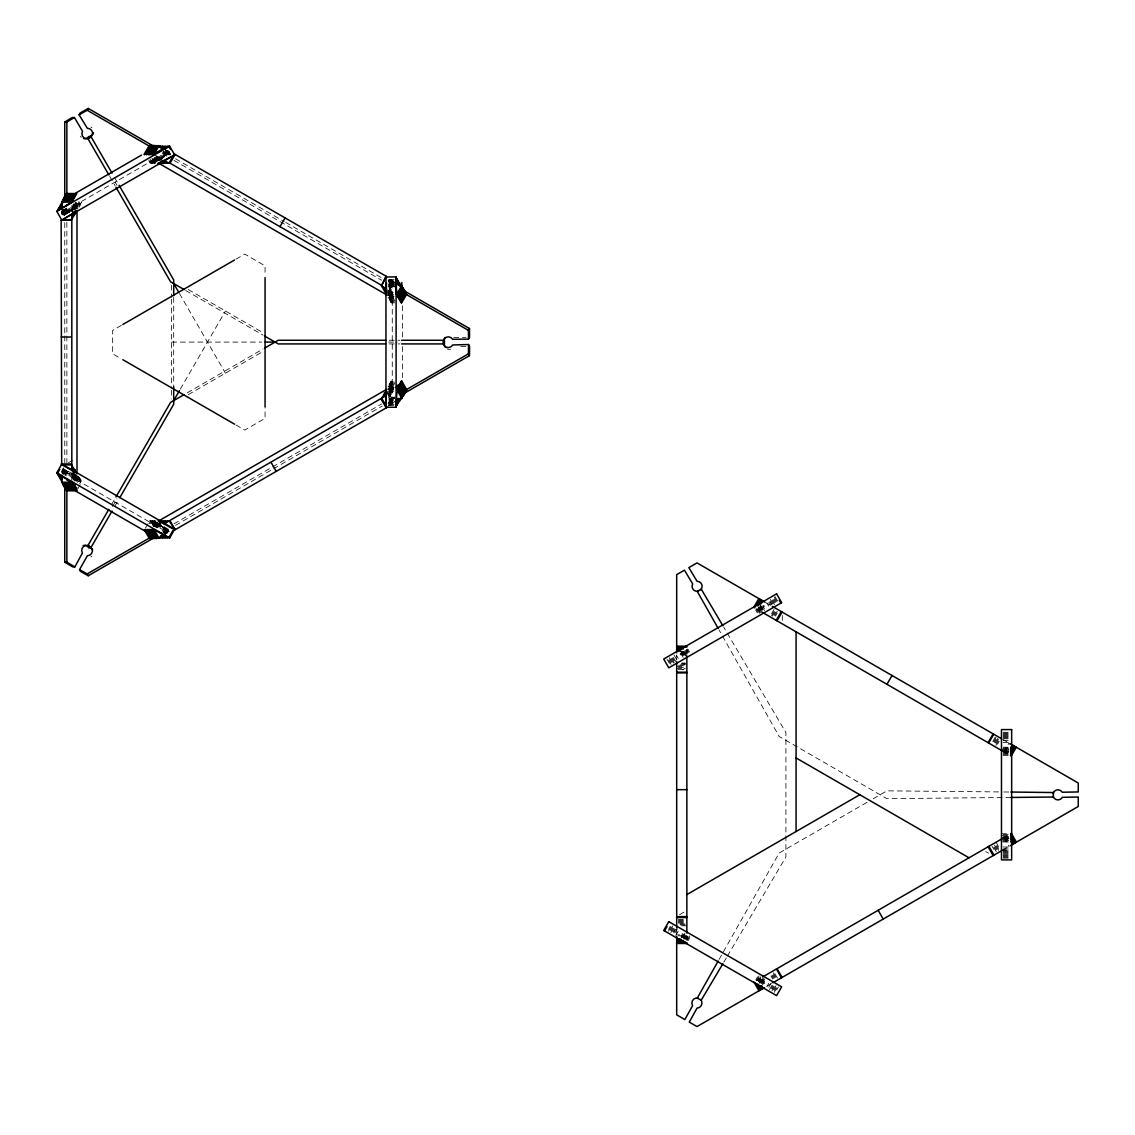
<?xml version="1.0" encoding="UTF-8"?>
<svg xmlns="http://www.w3.org/2000/svg" width="1135" height="1135" viewBox="0 0 1135 1135"><rect width="100%" height="100%" fill="white"/><g stroke="black" fill="none" stroke-linecap="round" stroke-linejoin="round"><path stroke-width="0.75" stroke-dasharray="5 3.75" d="M394.157 299.158L389.078 299.158L389.135 282.416L397.576 282.416M395.207 300.988L390.142 300.988L389.603 300.08L389.135 282.416M390.142 300.988L390.185 284.247L393.575 284.247M394.583 302.832L391.192 302.832L390.667 301.91L390.185 284.247M391.192 302.832L391.249 286.077L394.625 286.077M62.198 472.742L62.212 469.28M62.723 473.806L62.737 468.5M63.248 474.728L63.276 467.648M63.787 473.877L63.801 468.556M64.326 473.025L64.34 469.479L64.851 473.933M65.39 474.856L65.39 471.309L68.781 471.309M65.915 475.778L65.39 471.309M71.775 482.233L71.803 473.565M72.328 477.948L72.328 474.487M72.853 479.126L72.867 473.806M73.378 480.034L73.392 474.728M73.917 479.183L73.931 473.877M74.442 480.105L74.47 473.025M74.981 479.254L74.995 473.933M75.506 480.162L75.534 474.856M76.045 481.084L76.059 475.778M76.57 480.233L76.598 474.912M74.882 211.309L66.454 211.28L66.866 210.344L75.321 210.344M719.065 959.472L779.163 853.038L867.154 802.232M673.977 932.459L675.665 929.522M65.915 208.968L65.39 213.11L65.376 208.273M60.765 207.294L64.993 214.629L80.046 205.378L80.585 204.456L78.882 201.533M64.369 209.861L66.057 212.784L81.635 202.626L67.107 210.954L65.419 208.031M67.107 210.954L68.143 209.18L162.064 154.942L164.149 154.942L149.394 163.525L166.263 154.942L164.575 152.019M77.833 203.364L79.521 206.286L78.996 207.208L76.456 202.81M161.156 158.815L164.561 154.417L160.29 161.737M163.88 157.339L165.568 154.417L166.632 154.417L163.568 152.629M61.375 472.089L63.915 467.691M61.914 472.997L63.603 470.074M62.439 473.919L64.979 469.521L79.776 478.019L77.237 482.403M63.815 473.366L65.504 470.443L64.979 469.521M64.34 474.288L66.043 471.365L80.84 479.85L79.152 482.772M64.879 475.21L66.568 472.273L66.043 471.365M73.747 479.282L76.286 474.898M74.272 480.204L76.811 475.806M74.811 481.126L77.35 476.728M76.187 480.573L78.712 476.175M76.712 481.495L79.251 477.097L79.776 478.019M78.613 481.864L80.301 478.927L65.504 470.443M79.677 483.694L81.365 480.772L66.568 472.273M77.662 489.001L80.202 484.617M111.514 504.664L115.032 498.563M112.578 506.494L116.976 498.861M180.337 389.106L225.439 310.99M114.678 506.494L119.09 498.861M145.408 528.13L147.947 523.746M149.011 523.746L150.7 520.809L166.235 529.222L164.547 532.159M150.061 523.746L151.749 520.809L152.814 520.809L168.349 529.222L164.121 536.543M151.125 523.746L152.814 520.809M152.189 523.746L153.878 520.809L154.928 520.809L160.73 524.171M152.402 525.207L154.928 520.809M153.452 525.207L155.992 520.809M153.665 526.668L156.204 522.27M154.729 526.668L158.105 520.809M155.793 526.668L157.481 523.746M163.483 532.159L165.171 529.222M164.759 533.62L167.299 529.222M166.873 533.62L168.562 530.698M388.539 286.446L390.241 283.523L394.441 285.935M389.078 287.368L390.766 284.431L390.241 283.523M386.822 294.958L391.901 286.176L391.291 285.353L387.049 292.631M394.143 384.722L389.064 384.722L388.539 385.645L393.604 385.645M392.497 401.79L389.106 401.79L389.589 383.814L390.128 382.892L395.193 382.892M393.547 399.96L390.17 399.96L390.653 381.97L391.178 381.062L394.569 381.062M394.611 398.115L391.234 398.115L392.27 396.314L392.27 287.864L391.249 286.077M388.766 397.605L390.454 400.527L394.058 397.86M387.276 391.391L391.49 398.74L388.539 392.128M757.698 609.665L759.386 606.728M758.478 610.119L761.032 605.721M759.272 610.587L761.826 606.189L764.493 610.63M761.23 609.75L764.621 603.891M762.025 610.219L766.267 602.884M771.545 613.751L774.084 609.353M771.488 615.681L774.879 609.807M772.282 616.135L774.822 611.737M773.928 615.127L775.616 612.191M774.723 615.581L777.262 611.183M775.517 616.05L777.205 613.113M668.558 929.338L670.246 926.401M668.501 931.253L671.04 926.855M670.147 930.246L672.686 925.848M670.941 930.714L672.629 927.777M670.884 932.63L673.424 928.231M672.53 931.622L674.218 928.7M673.325 932.09L675.013 929.154M674.885 932.984L677.425 928.586M675.736 935.439L678.276 931.04M680.943 936.489L682.646 933.552M680.901 938.418L683.44 934.02M682.532 937.411L685.072 933.013M683.327 937.865L685.029 934.928L676.687 934.885M684.121 938.319L685.824 935.396M684.916 938.787L686.618 935.85M685.71 939.241L687.413 936.304M686.505 939.695L688.207 936.772M687.299 940.163L689.839 935.765M688.094 940.617L689.796 937.68M755.853 979.732L757.542 976.795M756.648 980.186L759.187 975.788M757.442 980.654L759.131 977.717M758.237 981.108L761.613 975.249M759.031 981.562L760.72 978.64M758.975 983.492L761.514 979.094M760.62 982.484L763.997 976.625M761.415 982.938L764.791 977.079M762.209 983.407L764.749 979.008M762.153 985.322L764.692 980.924M767.118 986.244L768.806 983.307M768.806 987.223L771.346 982.811M769.502 989.578L772.041 985.166M771.147 988.557L772.836 985.634M771.942 989.025L773.63 986.088M771.885 990.94L774.425 986.542M773.531 989.933L776.07 985.535M774.325 990.401L776.014 987.464M774.269 992.316L776.808 987.918M776.751 989.848L778.454 986.911M992.77 741.481L995.31 737.083M993.565 741.935L996.941 736.076M994.359 742.389L996.048 739.467M995.154 742.857L998.53 736.984M995.948 743.311L998.488 738.913M995.892 745.241L998.431 740.843M1003.766 751.739L1008.845 742.943M1004.56 752.193L1009.639 743.397M1005.667 752.831L1009.043 746.972M1006.461 753.285L1010.689 745.965M1007.256 753.753L1008.944 750.817M997.509 744.205L999.211 741.283M723.775 962.196L726.485 957.628M727.379 956.096L785.917 856.925L785.917 732.557L723.775 627.286M389.05 290.134L391.901 286.176M149.82 160.588L151.508 163.525L166.263 154.942M151.508 163.525L167.327 154.942L165.639 152.019M162.489 158.375L153.636 163.525L151.097 159.127M152.728 524.909L155.509 523.278M153.722 524.909L156.516 523.278M153.395 525.718L157.581 523.278M153.055 526.526L158.645 523.278M154.119 526.526L159.695 523.278M155.169 526.526L160.759 523.278M156.233 526.526L160.418 524.086M155.892 527.335L160.078 524.909M156.091 527.846L160.602 525.221M157.141 527.846L161.652 525.221M162.986 531.251L166.845 529.634L162.645 532.074M163.71 532.074L168.959 529.634L164.774 532.074M164.433 532.883L168.618 530.442M164.093 533.691L168.292 531.251M165.157 533.691L169.342 531.251M121.374 325.334L112.663 330.356L112.663 353.822L121.374 358.844M236.037 259.12L244.749 254.098L265.065 265.831L265.065 275.89M187.218 392.809L263.079 349.012M68.313 462.867L72.668 460.342M188.268 394.639L262.611 351.722M162.206 530.612L166.802 527.959M174.038 523.788L381.601 403.947M388.808 399.79L394.937 396.243M163.27 532.443L169.385 528.91M175.514 525.363L271.974 469.677M273.507 468.798L382.211 406.032M388.326 402.499L392.923 399.846M682.504 669.806L685.398 668.132M873.226 798.728L886.875 790.84L1002.021 791.946M679.595 914.682L685.398 911.32M756.08 980.753L761.06 977.873M1002.758 838.325L1009.058 834.693M766.749 986.315L772.453 983.024M1002.503 850.214L1009.483 846.171M66.057 212.784L80.585 204.456M64.993 214.629L79.521 206.286M387.971 389.035L394.115 385.517M388.979 389.064L395.122 385.545M388.454 389.986L394.597 386.467M389.461 390.029L394.072 387.39M388.922 390.937L395.079 387.418M388.397 391.859L394.54 388.34M389.404 391.901L394.015 389.262M388.879 392.809L395.023 389.291L388.113 389.319M388.227 393.802L394.242 390.355M389.191 393.859L396.725 389.546M391.49 398.74L394.554 396.98M390.454 400.527L395.065 397.888M392.994 399.69L389.39 402.372L392.469 400.612M388.865 403.28L393.476 400.641M388.326 404.202L392.937 401.563M389.333 404.244L392.412 402.485M388.78 405.181L393.292 402.584M388.255 406.089L394.271 402.641M159.482 522.426L163.71 529.747L164.717 529.634L163.057 526.711M460.796 346.586L466.059 346.445M1010.888 797.451L886.875 798.643L779.163 736.445L719.065 630.01M453.674 337.45L466.031 337.336M391.66 397.378L395.051 397.378M1001.481 850.03L1009.951 850.016M65.929 212.188L69.306 212.188M389.234 279.664L394.299 279.664M388.071 280.586L394.838 280.586M388.596 281.494L393.675 281.494M389.66 283.324L394.725 283.324M390.724 285.169L394.1 285.169M388.127 294.575L394.881 294.575M386.964 295.483L393.731 295.483M389.177 296.405L394.256 296.405M388.028 297.327L394.781 297.327M393.618 298.235L388.553 298.235L389.078 299.158M389.603 300.08L394.682 300.08M390.667 301.91L394.058 301.91M389.234 340.259L399.804 340.259M171.584 342.089L261.788 342.089M388.525 342.089L397.335 342.089M389.234 343.919L399.804 343.919M390.653 381.97L394.029 381.97M389.589 383.814L394.668 383.814M388 386.567L394.767 386.567M389.163 387.475L394.242 387.475M388.638 388.397L393.703 388.397M389.645 400.868L393.022 400.868M388.581 402.712L393.661 402.712M388.056 403.62L394.81 403.62M389.22 404.542L394.285 404.542M388.681 405.465L393.76 405.465M70.242 473.863L66.426 473.096L74.91 473.139M150.7 520.809L149.636 520.809L164.121 529.222L162.064 529.222L68.143 474.998L67.093 473.196L81.89 481.68L81.365 480.772M678.389 651.674L686.859 651.674M681.78 652.582L686.859 652.582M680.078 653.859L686.859 653.859M685.157 654.781L676.687 654.781L676.687 661.833M681.78 662.996L685.157 662.996M680.078 664.855L685.157 664.855M678.389 665.763L685.157 665.763M676.687 666.685L685.157 666.685M678.389 667.593L685.157 667.593M676.687 668.515L685.157 668.515M678.389 669.437L685.157 669.437M1003.184 732.316L1009.951 732.316M1003.184 733.238L1009.951 733.238M1003.184 734.146L1009.951 734.146M1003.184 735.069L1009.951 735.069M1003.184 735.991L1009.951 735.991M1003.184 736.899L1009.951 736.899M1003.184 737.821L1009.951 737.821M1003.184 738.743L1009.951 738.743M1003.184 740.517L1009.951 740.517M1003.184 742.474L1008.263 742.474M1003.184 747.227L1008.263 747.227M1003.184 748.149L1008.263 748.149M1001.481 749.057L1008.263 749.057M1001.481 749.98L1008.263 749.98M1001.481 750.902L1008.263 750.902M1003.184 751.81L1008.263 751.81M1003.184 752.732L1008.263 752.732M1003.184 753.654L1008.263 753.654M1003.184 754.562L1008.263 754.562M1003.184 755.484L1008.263 755.484M1001.481 833.714L1008.263 833.714M1003.184 834.636L1008.263 834.636M1001.481 835.544L1008.263 835.544M1003.184 836.467L1008.263 836.467M1001.481 837.389L1008.263 837.389M1003.184 838.297L1008.263 838.297M1001.481 839.219L1008.263 839.219M1003.184 840.127L1008.263 840.127M1001.481 841.049L1008.263 841.049M1003.184 841.971L1008.263 841.971M1003.184 847.008L1009.951 847.008M1003.184 848.966L1009.951 848.966M1003.184 850.782L1009.951 850.782M1003.184 851.69L1009.951 851.69M1003.184 852.612L1009.951 852.612M1003.184 853.52L1009.951 853.52M1003.184 854.442L1009.951 854.442M1003.184 855.364L1009.951 855.364M1003.184 856.272L1009.951 856.272M1003.184 857.195L1009.951 857.195M1003.184 858.117L1009.951 858.117M678.389 919.378L685.157 919.378M678.389 920.301L685.157 920.301M678.389 921.209L685.157 921.209M678.389 922.131L685.157 922.131M678.389 923.053L685.157 923.053M680.078 923.961L685.157 923.961M680.078 924.883L686.859 924.883M678.389 935.808L686.859 935.808M681.78 937.084L686.859 937.084M683.469 938.007L686.859 938.007M683.469 938.915L686.859 938.915M681.78 663.961L686.859 663.975M681.78 925.777L686.859 925.805M1003.794 791.975L1010.888 792.031M681.78 663.493L685.157 663.819M66.866 210.344L71.718 210.826M391.064 279.692L394.072 281.423M390.071 279.749L394.611 282.345M388.993 279.735L394.597 282.955M388.113 279.848L393.717 283.069M388.652 280.771L394.256 283.977M394.781 284.899L389.177 281.679L393.902 285.013M390.766 284.431L394.966 286.843M391.291 285.353L394.1 286.956M389.007 290.219L395.037 293.681M388.028 290.262L394.058 293.724M388.113 290.929L393.717 294.149M388.652 291.851L394.256 295.072M389.177 292.773L394.781 295.98M388.312 292.887L393.916 296.093M388.837 293.795L394.441 297.015M389.362 294.717L394.966 297.923M388.496 294.83L394.1 298.051M388.993 295.696L394.597 298.916M73.321 473.706L77.762 476.246M163.27 151.735L167.852 154.388M175.514 158.801L284.218 221.566M285.75 222.446L382.211 278.146M388.326 281.679L394.455 285.211M162.206 153.565L166.802 156.219M174.01 160.376L381.573 280.217M388.808 284.388L394.937 287.921M765.728 602.572L771.119 605.693M1002.545 739.296L1009.356 743.226M756.052 608.715L760.762 611.439M1002.446 750.973L1009.029 754.775M188.268 289.538L262.611 332.456M185.7 290.489L263.079 335.151M985.691 851.534L988.599 853.208M236.037 425.043L244.749 430.08L265.065 418.347L265.065 406.614M166.547 150.061L169.541 151.806M165.483 150.061L169.98 152.672M165.795 150.856L170.392 153.523M166.278 151.749L170.86 154.417M165.213 151.749L169.81 154.417M164.149 151.749L168.746 154.417L163.099 151.749M162.504 152.629L165.568 154.417M153.977 154.474L161.468 158.843M155.921 156.219L160.418 158.843M156.133 156.97L160.73 159.638M156.616 157.864L159.666 159.638M155.552 157.864L160.134 160.532M154.488 157.864L159.084 160.532M154.956 158.744L158.02 160.532M153.906 158.744L156.956 160.532M152.842 158.744L157.439 161.425M151.792 158.744L156.375 161.425M153.878 520.809L159.666 524.171M151.749 520.809L166.235 529.222M769.714 601.749L771.417 604.671M1007.412 835.644L1009.1 838.566M1006.617 836.098L1008.306 839.035M1005.823 836.552L1008.362 840.95M1004.716 837.19L1008.944 844.525M1003.922 837.658L1009.001 846.455M996.956 845.589L998.644 848.526M996.161 846.043L998.701 850.441M994.515 845.036L997.055 849.434M994.572 846.965L996.26 849.902M993.778 847.419L996.317 851.817M992.132 846.412L993.82 849.349M775.091 596.684L777.631 601.082M774.297 597.152L776.837 601.55M774.34 599.067L776.042 602.004M773.545 599.535L775.248 602.458M772.751 599.989L774.453 602.926M771.97 600.443L774.51 604.841M770.325 599.436L772.864 603.834M770.381 601.366L772.07 604.302M768.806 602.274L770.509 605.196M767.118 603.252L768.806 606.175M762.748 605.764L764.437 608.701M760.308 605.225L762.848 609.623M760.365 607.14L762.053 610.077M759.57 607.608L761.259 610.531M757.925 606.601L760.464 610.999M757.981 608.516L760.521 612.914M757.187 608.984L759.726 613.382M756.392 609.438L758.081 612.375M755.598 609.892L757.286 612.829M687.853 649.007L689.541 651.944M687.058 649.475L688.746 652.398M686.264 649.929L687.952 652.866M685.469 650.383L687.157 653.32M684.675 650.852L686.363 653.774M683.88 651.306L687.257 657.165M683.086 651.76L686.462 657.633M681.44 650.752L685.668 658.087M680.645 651.22L684.036 657.08M680.702 653.136L683.242 657.534M676.573 655.519L678.276 658.456M674.034 655.023L676.573 659.435M673.353 657.378L675.892 661.79M672.558 657.846L674.247 660.769M671.764 658.3L674.303 662.698M670.969 658.754L673.509 663.152M669.324 657.747L671.863 662.145M669.38 659.676L671.069 662.613M668.586 660.13L671.125 664.528M666.94 659.123L669.48 663.521M774.935 973.773L778.312 979.633M773.29 972.766L775.829 977.164M773.346 974.695L775.035 977.618M772.552 975.149L774.24 978.086M771.757 975.603L773.446 978.54M762.195 979.179L766.423 986.514M761.401 979.633L763.94 984.031M759.443 978.81L762.833 984.669M758.648 979.264L762.876 986.599M757.854 979.718L759.542 982.655M386.751 392.299L390.979 399.619M167.966 150.558L170.505 154.942M166.902 150.558L169.441 154.942M165.852 150.558L168.391 154.942M163.511 152.019L165.213 154.942M155.552 157.666L157.24 160.588M154.488 157.666L157.027 162.05M154.275 159.127L155.963 162.05M153.211 159.127L155.75 163.525M152.161 159.127L154.686 163.525M150.033 159.127L152.572 163.525M148.77 160.588L150.458 163.525M114.678 177.684L118.21 183.785M115.217 182.253L116.976 185.303M179.472 293.554L225.439 373.188M109.754 176.464L115.032 185.615M78.358 202.441L80.046 205.378M75.08 202.271L78.457 208.131M75.392 204.655L77.932 209.039M74.016 204.101L77.407 209.961M73.491 205.024L75.18 207.946M64.894 208.939L66.582 211.876M62.992 209.308L65.518 213.706M61.928 211.153L64.468 215.536M61.404 212.061L63.092 214.997M164.093 526.711L165.781 529.634M80.301 478.927L80.84 479.85M996.048 842.198L998.573 846.611M770.991 976.057L772.665 978.994M162.376 526.782L163.71 529.747M391.178 381.062L391.234 398.115M390.128 382.892L390.17 399.96M389.064 384.722L389.106 401.79M76.556 203.25L76.57 208.088M76.045 202.498L76.059 208.968M75.52 203.42L75.534 208.273M74.981 204.343L74.995 209.18M74.456 203.647L74.47 208.485M73.917 204.555L73.931 207.79M73.392 203.86L73.406 210.316M72.853 204.782L72.867 209.62M72.328 206.428L72.342 211.649M71.803 205.605L71.817 210.826M66.44 208.045L66.454 211.28M64.851 209.18L64.34 214.941L64.326 210.103M63.787 209.407L63.801 215.863M63.262 210.316L63.276 215.168M62.723 209.62L62.737 216.076M61.659 210.826L61.673 214.316M782.313 615.496L782.313 622.207M686.859 649.447L686.859 654.682M686.859 935.51L686.859 940.816M676.687 928.43L676.687 935.808M402.414 305.769L402.414 337.662M402.414 346.515L402.414 378.409M173.698 297.413L173.698 386.751M171.584 285.155L171.584 297.413M171.584 299.172L171.584 388.51M171.584 390.256L171.584 399.023M66.866 208.613L66.866 212.146M66.866 222.261L66.866 463.194M66.866 470.259L66.866 477.338M64.752 210.372L64.752 215.678M64.752 222.758L64.752 334.13M64.752 335.903L64.752 463.194M64.752 470.259L64.752 473.792M90.956 127.106A5.065 4.951 30 0 1 92.02 127.886M81.294 137.307A5.065 4.951 -90 0 1 80.486 136.271M450.737 349.197A5.065 4.951 -30 0 1 446.906 348.8M91.963 556.037A5.065 4.951 -30 0 1 90.928 556.859"/><path stroke-width="1.5" d="M386.439 294.575L386.467 282.856M397.137 283.764L397.151 278.742L397.676 284.686M397.633 296.405L397.647 293.057M398.201 283.934L398.215 280.586L398.74 284.842M398.697 298.235L398.711 294.887M399.265 285.765L399.279 282.416L399.804 283.324M400.811 301.91L400.825 298.562M61.63 482.233L71.775 482.233L72.299 483.155L62.155 483.155L61.645 475.295M71.817 470.089L71.817 214.316M72.342 471.011L72.37 465.804L72.881 472.032M73.406 471.181L73.42 467.648L73.945 472.103M74.47 473.025L75.009 469.479M74.953 488.093L64.808 488.093L65.333 489.015L75.478 489.015L74.967 484.56M76.542 490.845L76.002 489.937L65.858 489.937L66.369 490.802L76.542 490.845L76.556 487.312M403.649 393.661L469.479 355.652L468.429 353.822L468.514 344.529L452.709 344.955A5.065 4.951 -30 0 1 443.445 341.436L443.884 340.358L444.494 343.267A5.065 4.951 -30 0 0 445.034 347.026M469.479 355.652L469.564 346.345L468.514 344.529M1010.888 792.031L1053.436 792.542L1053.393 797.04L1010.888 797.451M76.57 211.323L77.01 210.344L77.01 473.863L76.598 473.153M64.752 486.177L64.752 562.194L72.754 566.918L74.867 566.918L82.401 553.029A5.065 4.951 -90 0 1 90.076 546.758L90.899 547.68L112.039 511.076M718.2 961.019L697.287 998.048L701.16 1000.318L722.881 963.728M154.076 537.749L88.246 575.757L80.585 571.43L79.535 569.614L87.367 555.781A5.065 4.951 -30 0 0 88.558 545.935L87.736 545.85L108.875 509.246M108.875 174.932L87.736 138.314L88.956 138.073A5.065 4.951 30 0 0 87.352 128.283L79.095 114.819L80.145 112.989L88.246 108.421L152.544 145.55M79.095 114.819L87.182 110.251L88.246 108.421M87.736 138.314L90.005 136.243A5.065 4.951 30 0 0 93.467 132.681M87.792 138.243L88.856 136.413M62.695 199.93L63.234 199.022L73.378 199.022L72.853 199.93L62.695 199.93L62.709 203.165M61.659 209.095L62.17 201.207L72.314 201.207M163.539 147.876L167.554 146.16L152.799 154.729L169.626 146.16L174.691 154.942L61.829 220.119L56.75 211.323L71.803 202.087L76.57 193.83L73.917 195.092M59.914 205.832L60.453 204.924M60.978 204.002L61.503 203.08M62.042 202.172L63.063 200.384M61.829 220.119L76.868 210.883M75.009 214.033L74.484 214.941L74.47 211.72M76.073 212.188L75.548 213.11L75.534 209.876M156.616 145.507L151.551 154.303L150.487 154.303L155.566 145.507L159.68 147.295M159.056 145.691L157.992 145.691L152.913 154.474L153.977 154.474L159.056 145.691L165.043 149.182M163.412 163.667L160.617 161.425M164.476 160.588L168.973 163.199L174.038 154.417L175.116 154.417L386.184 276.273L381.459 285.878L385.985 288.489M168.973 163.199L170.051 163.199L175.116 154.417M66.667 479.736L72.583 483.127L56.75 472.841L61.829 464.059L174.691 529.222L169.626 538.018L154.09 529.605L144.571 529.605M57.261 473.721L59.786 469.337M115.926 497.031L170.534 402.443L184.182 394.569M173.343 401.237L179.472 390.624M119.969 497.343L173.698 404.273L173.698 386.751M279.99 226.674L285.055 217.892M169.413 536.543L173.641 529.222L174.691 529.222M381.459 285.878L386.184 276.273M395.59 282.289L401.62 285.765L396.555 294.547L401.35 302.832M397.08 295.469L402.159 286.673L401.62 285.765M402.996 287.765L397.917 296.561L398.456 297.469L403.521 288.687L400.201 286.162M404.585 290.517L399.506 299.314L398.981 298.392L404.06 289.609L404.585 290.517L401.79 288.914M405.649 292.362L400.57 301.144L400.045 300.222L405.11 291.44L405.649 292.362L402.84 290.744M406.174 293.27L401.095 302.066L401.606 302.932L406.699 294.192L403.379 291.667M164.674 523.476L386.184 395.576M384.85 392.667L384.056 393.121M385.375 391.745L385.914 390.823M397.094 388.397L396.101 407.252L385.957 407.252L386.411 389.319M397.619 387.475L398.144 386.567M398.683 385.645L399.208 384.722M400.272 382.892L399.747 387.219M400.797 381.97L401.322 381.062M169.186 520.851L175.145 529.747L386.198 407.891L386.737 406.954L381.672 398.172M399.151 385.701L399.676 384.779L404.755 393.575L404.23 394.483L399.151 385.701L396.087 387.461M400.215 383.871L400.74 382.949L405.819 391.731L405.28 392.653L400.215 383.871L397.137 385.63M399.79 400.868L399.265 401.79L399.25 398.371M400.315 399.96L400.839 399.038M401.379 398.115L402.414 396.314M401.79 398.342L402.329 397.42L397.25 388.638L396.725 389.546L401.79 398.342L395.774 401.79M403.691 395.406L403.166 396.328L398.087 387.532L398.626 386.624L403.691 395.406L400.627 397.165M401.563 343.919L443.842 343.919L444.551 341.323A5.065 4.951 30 0 1 444.948 337.535M443.842 343.919L443.501 343.153A5.065 4.951 30 0 1 452.61 339.28L468.5 339.138L468.429 330.356L469.479 328.526L403.649 290.517M468.5 339.138L469.564 337.308L469.479 328.526M759.599 599.039L754.52 607.835L753.725 607.367L758.847 598.599M757.002 605.352L760.393 599.493M757.797 605.82L761.188 599.947M759.443 604.813L761.982 600.415M761.074 603.806L762.777 600.869M776.198 620.348L781.277 611.552M777.007 620.817L782.086 612.02M664.486 930.884L667.025 926.486M886.946 684.291L892.025 675.495M988.074 742.673L993.153 733.877M988.684 743.028L993.763 734.231M1010.632 747.88L1012.335 744.957M1010.59 749.809L1013.129 745.411M1010.533 751.739L1013.924 745.865M1010.476 753.654L1014.718 746.333M1015.513 746.787L1010.434 755.584L1011.186 756.024L1016.307 747.241M112.039 173.102L90.899 136.484L90.417 137.165A5.065 4.951 -90 0 1 82.5 131.206L74.428 117.515L72.314 117.515L64.752 121.984L64.752 198.001M718.2 628.464L697.287 591.434L701.26 589.15L722.881 625.754M61.687 464.896L61.148 220.247L71.831 219.537M65.546 206.244L71.803 202.087L61.645 202.129M64.752 121.984L66.866 121.984L74.428 117.515M148.33 153.026L144.329 154.729M150.444 153.026L146.443 154.729M160.361 147.876L163.312 146.16L162.248 146.16M161.425 147.876L165.426 146.16L162.475 147.876M154.686 153.026L150.671 154.729M160.035 522.469L163.88 520.851L161.099 522.469M162.149 522.469L166.008 520.851L163.213 522.469M162.873 523.278L168.122 520.851L163.61 523.476M153.069 529.591L158.148 538.373L164.164 534.883M158.148 538.373L165.228 534.883M75.506 193.205L141.492 155.112M56.75 211.323L169.626 146.16M122.821 324.496L234.59 259.972M264.583 348.147L278.245 340.259L385.701 340.259M386.851 389.206L158.63 520.965L159.709 520.851M79.535 569.614L87.182 573.927L149.962 537.678M405.649 390.057L468.429 353.822M686.859 894.593L859.805 794.741M762.465 977.065L1002.134 838.694M764.522 987.606L697.018 1026.579L689.285 1022.11L697.018 1008.121A5.065 5.065 0 0 0 700.423 999.41M772.907 982.754L1002.29 850.328M1010.221 845.745L1078.25 806.474L1078.25 797.025L1062.374 797.309A5.065 5.065 0 0 1 1053.067 796.259M73.662 195.504L76.57 193.83M72.072 198.256L74.981 196.582M62.297 205.08L58.864 207.677L61.772 206.002M61.233 206.925L57.8 209.507L62.155 207.01M386.865 392.738L383.261 395.42L386.326 393.661M385.801 394.569L382.197 397.25L386.723 394.668M402.741 393.49L405.819 391.731M394.796 401.733L402.329 397.42M90.899 136.484L88.303 137.165A5.065 4.951 -90 0 1 83.536 138.569M158.191 146.16L159.07 146.16M160.134 146.16L161.198 146.16M148.557 154.729L149.621 154.729M174.691 154.942L157.864 163.525M159.439 163.199L158.616 163.199L386.822 294.958M160.489 163.199L161.553 163.199M162.617 163.199L163.667 163.199M61.148 220.247L71.292 220.247M385.957 407.252L385.957 276.926L396.101 276.926L396.583 294.575L396.101 287.084M61.148 337.01L71.292 337.01M401.563 340.259L443.842 340.259M265.292 342.089L275.791 342.089M385.701 343.919L278.245 343.919L264.583 336.031M61.148 463.96L71.292 463.96M63.376 464.896L71.831 464.896M158.105 520.809L172.194 528.385M160.716 520.851L161.766 520.851M156.985 538.018L159.042 538.018M160.106 538.018L161.156 538.018M162.22 538.018L163.284 538.018L160.39 536.33M83.153 545.538A5.065 4.951 -90 0 1 87.962 546.758L90.899 547.68M64.752 562.194L66.866 562.194L74.867 566.918M676.687 647.078L686.859 647.078M676.687 648L683.469 648M676.687 648.922L683.469 648.922M676.687 649.83L680.078 649.83M676.687 650.752L680.078 650.752M676.687 672.19L686.859 672.19M676.687 672.899L686.859 672.899M676.687 789.662L686.859 789.662M676.687 916.612L686.859 916.612M676.687 917.548L686.859 917.548M676.687 938.915L680.078 938.915M676.687 939.837L681.78 939.837M676.687 940.759L683.469 940.759M676.687 941.667L685.157 941.667M676.687 942.589L685.157 942.589M676.687 646.17L686.859 646.212M676.687 943.455L686.859 943.511L686.859 942.589M88.686 547.666L89.622 547.765A5.065 4.951 -30 0 1 92.701 550.007M160.815 532.939L154.09 529.605L159.212 538.373M396.115 283.211L402.159 286.673M400.726 287.084L403.521 288.687M386.51 289.397L381.984 286.8L386.723 290.134M385.843 290.248L383.048 288.63L386.382 291.156M386.907 292.078L384.098 290.475L384.637 291.383M62.326 464.939L75.648 472.586M62.226 477.182L57.786 474.643L61.276 477.253M61.801 478.175L58.85 476.473L62.34 479.098M72.271 486.021L75.761 488.632M87.182 110.251L149.962 146.486M405.649 294.107L468.429 330.356M170.051 163.199L381.105 285.055M765.047 602.174L697.018 562.903L688.832 567.628L697.018 581.248A5.065 5.065 0 0 1 700.763 589.817M772.268 606.345L1001.325 738.601M1010.32 743.794L1078.25 783.008L1078.25 791.946L1062.275 792.23A5.065 5.065 0 0 0 1053.01 793.649M761.557 611.893L1002.262 750.873M184.182 289.609L170.534 281.735L115.926 187.133M122.821 359.682L234.59 424.206M796.075 757.939L969.035 857.805M56.75 472.841L169.626 538.018M75.506 490.958L144.556 530.84M157.992 145.691L163.993 149.182M163.412 160.588L167.909 163.199L162.262 160.532M162.731 161.425L165.795 163.199L161.667 161.425M163.17 535.493L167.512 538.018L162.106 535.493M151.977 529.605L154.871 531.279M161.056 535.493L165.398 538.018L161.44 536.33M149.863 529.605L152.757 531.279M147.749 529.605L150.643 531.279M145.62 529.605L148.515 531.279M1015.669 842.61L1010.59 833.799L1011.384 833.345L1016.421 842.17M1010.647 835.729L1014.874 843.064M1010.689 837.658L1014.08 843.518M1010.746 839.574L1013.285 843.986M1010.803 841.503L1012.491 844.44M988.897 846.327L993.99 855.123M988.088 846.795L993.168 855.591M779.22 600.174L780.908 603.096M878.149 910.27L883.229 919.066M400.329 284.247L400.868 285.169M401.393 286.077L402.414 289.822M385.957 276.926L386.482 277.834M777.035 968.652L782.114 977.448M776.411 969.006L781.49 977.803M385.162 292.305L385.687 293.227M761.244 985.591L762.933 988.528M760.45 986.045L762.138 988.982M758.804 985.038L761.344 989.436M757.158 984.031L760.549 989.904M755.527 983.024L759.755 990.358M381.133 399.094L386.198 407.891M168.604 146.16L170.293 149.096M119.09 185.303L173.698 279.905L173.698 295.668M173.343 282.927L178.592 292.036M271.194 462.583L276.259 471.365M170.066 520.965L175.145 529.747M74.484 469.479L75.009 470.401M75.548 471.309L76.073 472.231M73.122 484.049L73.647 484.971M74.172 485.879L74.711 486.801M76.286 489.554L76.825 490.476M59.9 478.317L60.439 479.225M60.964 480.148L61.489 481.07M62.028 481.978L63.063 483.78M87.736 545.85L88.785 547.68M87.182 573.927L88.246 575.757M753.924 981.988L758.96 990.812M398.726 399.293L398.201 403.62L398.186 398.513M397.661 399.421L397.137 405.465L397.122 400.343M73.945 212.628L73.42 216.785L73.42 213.55M72.881 212.855L72.37 218.615L72.356 213.394M796.075 631.826L796.075 831.544M686.859 655.817L686.859 933.154M676.687 652.852L676.687 574.636L684.433 570.167L692.676 583.858A5.065 5.065 0 0 0 698.522 591.179M676.687 661.748L676.687 927.508M676.687 936.29L676.687 1014.846L684.873 1019.57L692.577 1005.681A5.065 5.065 0 0 1 698.124 998.133M401.818 282.53L401.818 287.212M396.101 276.926L396.101 407.252M265.065 277.564L265.065 406.614M66.866 121.984L66.866 194.468M66.866 489.71L66.866 562.194M64.284 197.178L63.759 198.1L73.903 198.1L74.442 197.178L64.284 197.178M65.348 195.348L64.823 196.27L74.967 196.27L75.492 195.348L65.348 195.348M66.412 193.518L65.873 194.425L76.017 194.425L76.527 193.56L66.412 193.518M150.274 145.507L145.195 154.303L144.131 154.303L149.267 145.507L150.274 145.507M151.324 145.507L146.259 154.303L147.309 154.303L152.388 145.507L151.324 145.507M153.438 145.507L148.373 154.303L149.437 154.303L154.502 145.507L153.438 145.507M401.804 381.119L401.265 382.027L406.344 390.823L406.841 389.943L401.804 381.119M668.799 921.648L663.72 930.459L776.595 995.622L781.675 986.826L668.799 921.648M776.595 593.86L663.72 659.038L668.799 667.834L781.675 602.671L776.595 593.86M72.824 484.432L62.68 484.432L63.22 485.354L73.364 485.354L72.824 484.432M73.888 486.262L63.744 486.262L64.269 487.185L74.413 487.185L73.888 486.262M145.351 529.775L144.344 529.775L149.366 538.558L150.416 538.558L145.351 529.775M147.465 529.775L146.415 529.775L151.48 538.558L152.544 538.558L147.465 529.775M149.579 529.775L148.529 529.775L153.594 538.558L154.658 538.558L149.579 529.775M151.707 529.775L150.643 529.775L155.722 538.558L156.772 538.558L151.707 529.775M1011.654 729.578L1001.481 729.578L1001.481 859.904L1011.654 859.904L1011.654 729.578"/></g></svg>
